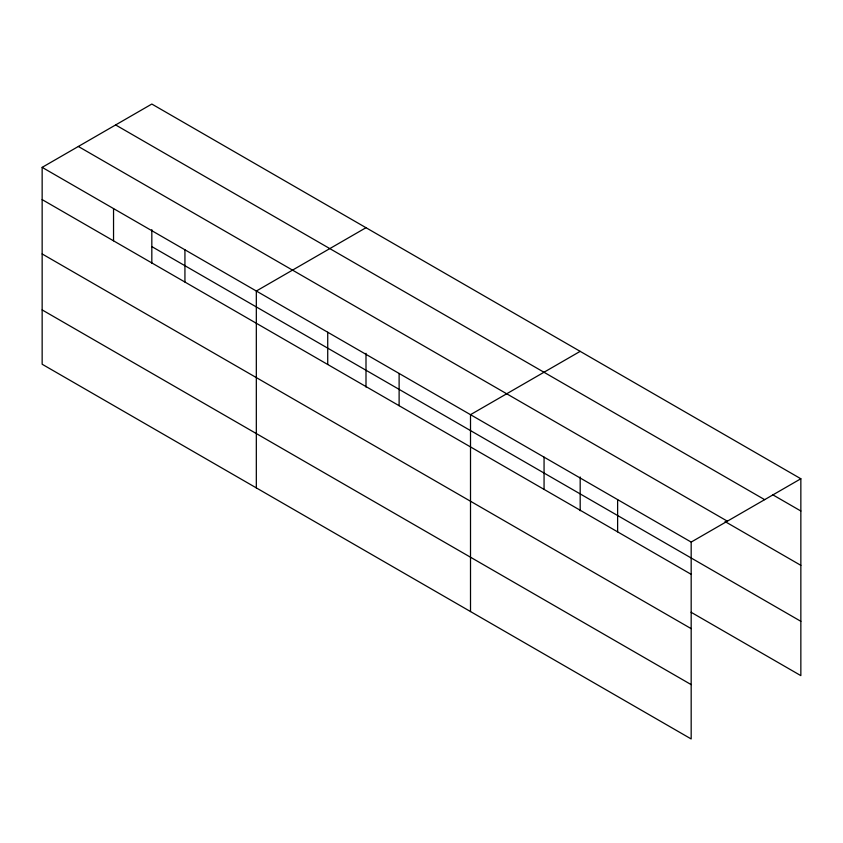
<?xml version="1.0" encoding="UTF-8"?>
<svg xmlns="http://www.w3.org/2000/svg" width="843" height="843" viewBox="0 0 843 843"><rect width="100%" height="100%" fill="white"/><g stroke="black" fill="none" stroke-linecap="round" stroke-linejoin="round"><path stroke-width="1.26" d="M691.176 628.646L691.176 542.081L42.15 167.367L42.15 364.239L691.176 738.953L691.176 628.646L42.15 253.943M691.081 612.26L800.85 675.633L800.85 478.761L151.824 104.047L42.15 167.367M365.999 227.705L256.325 291.025L256.325 487.897M580.184 351.352L470.51 414.672L470.51 611.554M691.176 542.081L800.85 478.761M772.557 494.672L800.85 511.006M115.628 124.943L764.654 499.657M78.346 146.471L727.372 521.185M725.033 521.554L800.85 565.337M151.824 246.599L800.85 621.312M42.15 199.612L691.176 574.325M42.15 309.918L691.176 684.621M617.624 499.614L617.624 531.859M580.184 476.98L580.184 510.721M544.062 457.138L544.062 489.393M399.118 373.46L399.118 405.704M365.999 353.322L365.999 387.063M327.727 332.237L327.727 364.482M184.933 249.802L184.933 282.047M151.824 229.675L151.824 263.406M113.542 208.579L113.542 240.824"/></g></svg>
